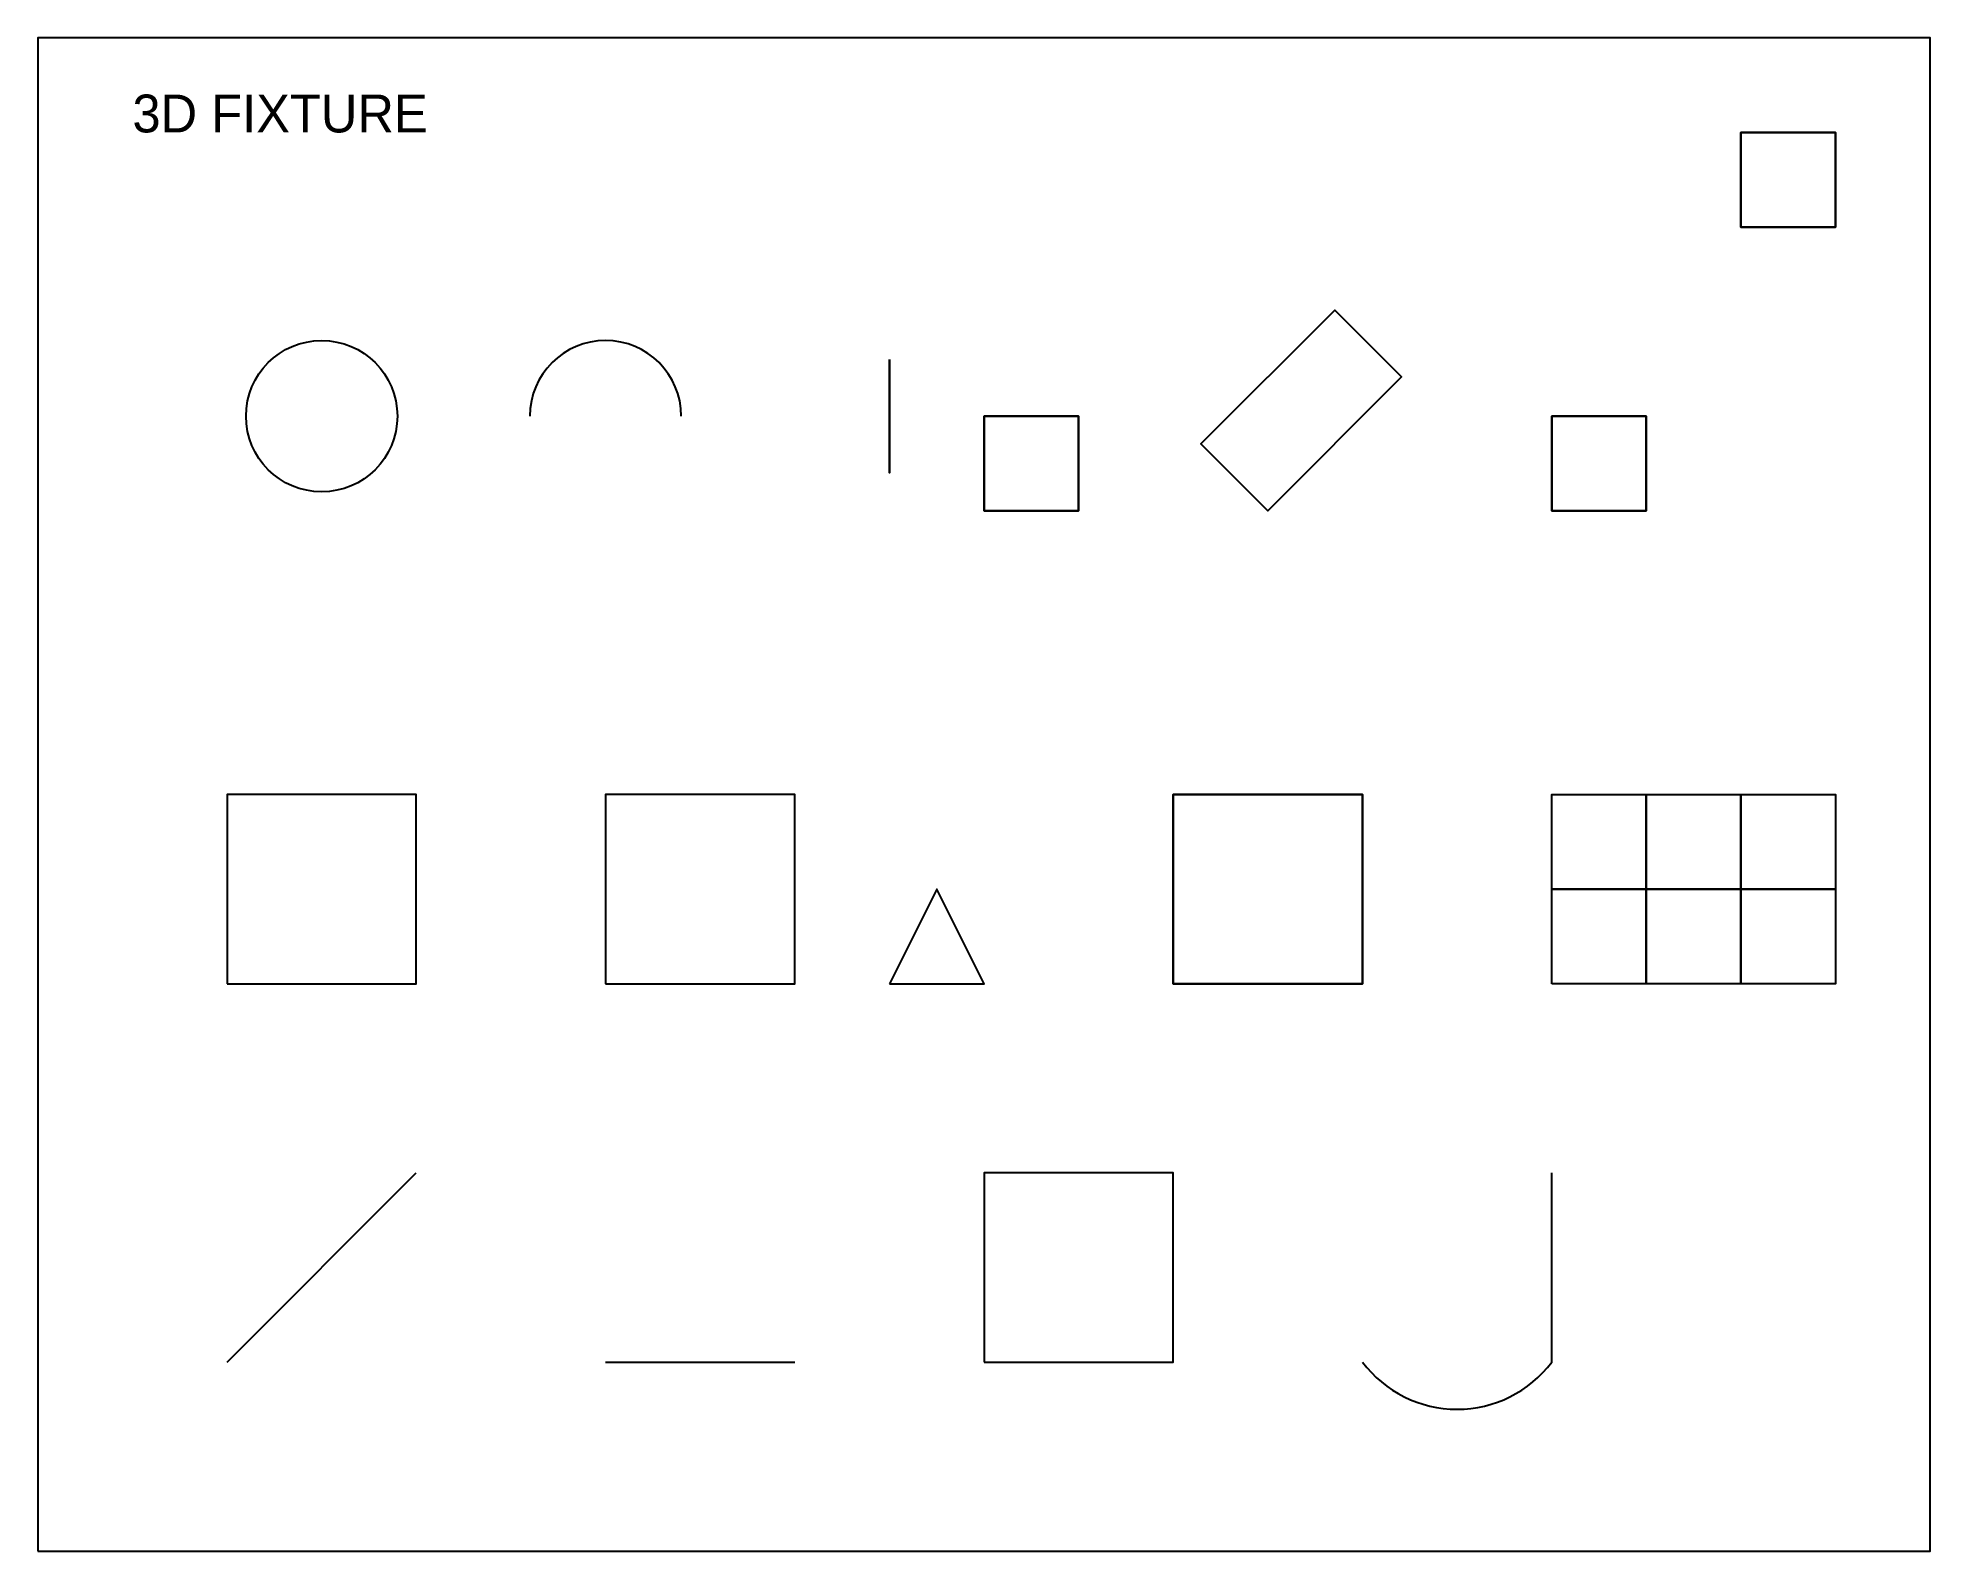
# Model space of a CAD drawing. Header units: millimetres. Extents: x 0 to 10000, y 0 to 8000.
import ezdxf

# ---------------------------------------------------------------- set-up
doc = ezdxf.new("R2010")
doc.units = ezdxf.units.MM
for name, color, linetype in [('BLK', 140, 'Continuous'), ('CIRC', 30, 'Continuous'), ('FACES', 4, 'Continuous'), ('FLAT', 7, 'Continuous'), ('LINES', 1, 'Continuous'), ('P3D', 3, 'Continuous'), ('PFACE', 5, 'Continuous'), ('PLINE', 2, 'Continuous'), ('PMESH', 6, 'Continuous'), ('TEXT', 7, 'Continuous')]:
    doc.layers.add(name, color=color, linetype=linetype)

# ---------------------------------------------------------------- blocks, each defined once
blk = doc.blocks.new('CUBE')
for points in [[(0, 0), (0, 500), (500, 500), (500, 0)], [(0, 500), (0, 500, 500), (500, 500, 500), (500, 500)], [(0, 0), (0, 0, 500), (0, 500, 500), (0, 500)], [(0, 0, 500), (500, 0, 500), (500, 500, 500), (0, 500, 500)], [(500, 0), (500, 500), (500, 500, 500), (500, 0, 500)], [(0, 0), (500, 0), (500, 0, 500), (0, 0, 500)]]:
    blk.add_3dface(points)
blk = doc.blocks.new('NEST')
blk.add_blockref('CUBE', (0, 0))

msp = doc.modelspace()

# ---------------------------------------------------------------- linework, layer by layer
at = {"layer": 'CIRC'}
msp.add_circle((1500, 6000), 400, dxfattribs=at)
at = {"layer": 'CIRC', "extrusion": (1, 0, 0)}
msp.add_circle((6000, 1000, 4500), 300, dxfattribs=at)
at = {"layer": 'CIRC'}
msp.add_arc((3000, 6000), 400, 0, 180, dxfattribs=at)
at = {"layer": 'FACES'}
for points in [[(3000, 3000), (4000, 3000), (4000, 4000, 1000), (3000, 4000, 1000)], [(4500, 3000), (5000, 3000), (4750, 3500, 800)]]:
    msp.add_3dface(points, dxfattribs=at)
at = {"layer": 'FLAT'}
msp.add_lwpolyline([(0, 0), (10000, 0), (10000, 8000), (0, 8000)], close=True, dxfattribs=at)
at = {"layer": 'LINES'}
for p, q in [((1000, 1000), (2000, 2000, 1500)), ((3000, 1000), (4000, 1000))]:
    msp.add_line(p, q, dxfattribs=at)
at = {"layer": 'P3D'}
msp.add_polyline3d([(1000, 3000, 0), (2000, 3000, 500), (2000, 4000, 1000), (1000, 4000, 1500), (1000, 3000, 2000)], dxfattribs=at)
at = {"layer": 'PLINE', "elevation": 1200}
msp.add_lwpolyline([(5000, 1000), (6000, 1000), (6000, 2000), (5000, 2000)], close=True, dxfattribs=at)
at = {"layer": 'PLINE'}
msp.add_lwpolyline([(7000, 1000, 0.5), (8000, 1000), (8000, 2000)], format="xyb", dxfattribs=at)

# ---------------------------------------------------------------- block references
at = {"layer": 'BLK'}
for name, p in [('NEST', (9000, 7000)), ('CUBE', (5000, 5500))]:
    msp.add_blockref(name, p, dxfattribs=at)
at = {"layer": 'BLK', "xscale": 2, "zscale": 2, "rotation": 45}
msp.add_blockref('CUBE', (6500, 5500, 2000), dxfattribs=at)
at = {"layer": 'BLK', "extrusion": (0, -1, 0)}
msp.add_blockref('CUBE', (8000, 0, -6000), dxfattribs=at)

# ---------------------------------------------------------------- texts
at = {"layer": 'TEXT'}
msp.add_text('3D FIXTURE', height=200, dxfattribs=at).set_placement((500, 7500))

# ---------------------------------------------------------------- meshes
at = {"layer": 'PFACE'}
mesh = msp.add_polyface(dxfattribs=at)
corners = [(6000, 3000), (6000, 4000), (7000, 4000), (7000, 3000), (7000, 4000, 1000), (7000, 3000, 1000), (6000, 4000, 1000), (6000, 3000, 1000)]
mesh.append_faces([[corners[k] for k in face] for face in [(0, 1, 2, 3), (3, 2, 4, 5), (1, 6, 4, 2), (0, 7, 6, 1), (0, 3, 5, 7), (7, 5, 4, 6)]])
at = {"layer": 'PMESH'}
mesh = msp.add_polymesh((4, 3), dxfattribs=at)
for k, corner in enumerate([(8000, 3000), (8000, 3500), (8000, 4000), (8500, 3000), (8500, 3500, 100), (8500, 4000, 200), (9000, 3000), (9000, 3500, 200), (9000, 4000, 400), (9500, 3000), (9500, 3500, 300), (9500, 4000, 600)]):
    mesh.set_mesh_vertex(divmod(k, 3), corner)

doc.saveas('drawing.dxf')
